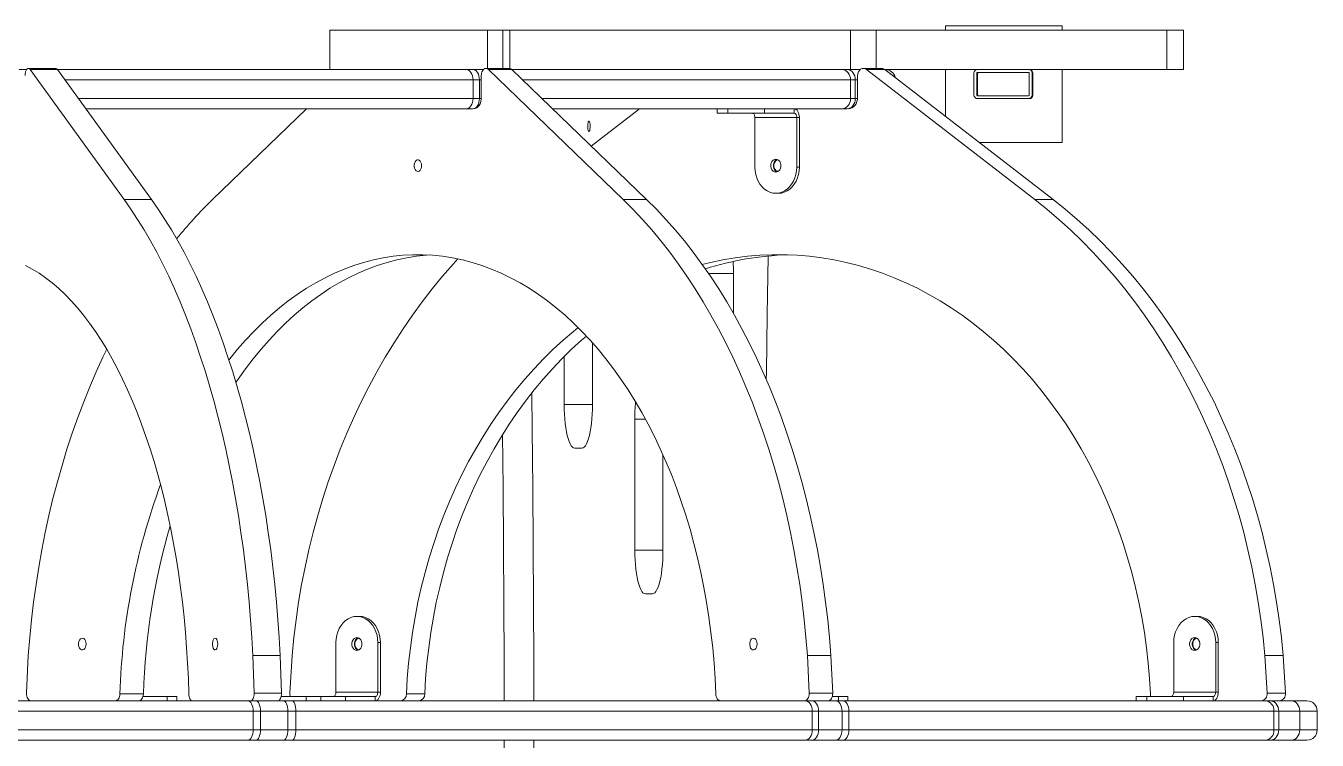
# Model space of a CAD drawing. Header units: millimetres. Extents: x -8083 to 6576, y -6691 to 5601.
# Drawn here: x 3781 to 4668, y 1127 to 1617 of the extents above; entities that cross this region are included whole.
import ezdxf

# ---------------------------------------------------------------- set-up
doc = ezdxf.new("R2010")
doc.units = ezdxf.units.MM
doc.layers.add('DIKOM_ОБЪЕКТ', color=7, linetype='Continuous')

msp = doc.modelspace()

# ---------------------------------------------------------------- linework, layer by layer
at = {"layer": 'DIKOM_ОБЪЕКТ', "color": 7, "linetype": 'Continuous', "lineweight": 15}
for p, q in [((4412.84, 1617.097), (4492.84, 1617.097)), ((4412.84, 1614.097), (4412.84, 1617.097)), ((4492.84, 1617.097), (4492.84, 1614.097)), ((4492.844, 1617.097), (4492.84, 1617.097)), ((4492.844, 1617.097), (4492.844, 1614.097)), ((3989.799, 1614.097), (3989.799, 1587.097)), ((4098.085, 1614.097), (3989.799, 1614.097)), ((4108.74, 1614.097), (4098.085, 1614.097)), ((4098.085, 1587.887), (4098.085, 1614.097)), ((4113.426, 1614.097), (4108.74, 1614.097)), ((4108.74, 1587.887), (4108.74, 1614.097)), ((4347.454, 1614.097), (4113.426, 1614.097)), ((4113.426, 1587.879), (4113.426, 1614.097)), ((4347.454, 1587.097), (4347.454, 1614.097)), ((4365.216, 1614.097), (4347.454, 1614.097)), ((4564.812, 1614.097), (4365.216, 1614.097)), ((4365.216, 1587.887), (4365.216, 1614.097)), ((4564.812, 1587.097), (4564.812, 1614.097)), ((4576.29, 1614.097), (4564.812, 1614.097)), ((4576.29, 1587.097), (4576.29, 1614.097)), ((3801.619, 1587.887), (3782.836, 1587.887)), ((4113.246, 1587.887), (4097.122, 1587.887)), ((4369.016, 1587.887), (4356.415, 1587.887)), ((3776.534, 1587.097), (3781.63, 1587.097)), ((3784.054, 1587.08), (3848.607, 1497.84)), ((3802.837, 1587.08), (3784.054, 1587.08)), ((3802.825, 1587.097), (4083.383, 1587.097)), ((3802.837, 1587.08), (3867.391, 1497.84)), ((4088.254, 1580.097), (3807.888, 1580.097)), ((4095.394, 1587.097), (3989.799, 1587.097)), ((4088.254, 1567.097), (4088.254, 1580.097)), ((4092.658, 1580.097), (4088.254, 1580.097)), ((4092.658, 1580.097), (4092.658, 1567.097)), ((4093.919, 1580.097), (4092.658, 1580.097)), ((4093.919, 1582.886), (4093.919, 1568.098)), ((4098.868, 1587.08), (4191.358, 1497.84)), ((4114.991, 1587.08), (4098.868, 1587.08)), ((4347.454, 1587.097), (4114.974, 1587.097)), ((4114.991, 1587.08), (4207.481, 1497.84)), ((4347.454, 1580.097), (4122.228, 1580.097)), ((4354.257, 1587.097), (4347.454, 1587.097)), ((4347.454, 1567.097), (4347.454, 1580.097)), ((4350.831, 1580.097), (4347.454, 1580.097)), ((4350.831, 1580.097), (4350.831, 1567.097)), ((4352.415, 1580.097), (4350.831, 1580.097)), ((4352.415, 1582.886), (4352.415, 1568.098)), ((4358.594, 1587.08), (4474.073, 1497.84)), ((4371.195, 1587.08), (4358.594, 1587.08)), ((4564.812, 1587.097), (4371.173, 1587.097)), ((4371.195, 1587.08), (4486.674, 1497.84)), ((4412.84, 1554.897), (4412.84, 1587.097)), ((4432.338, 1584.597), (4432.338, 1569.598)), ((4434.338, 1584.597), (4434.338, 1569.598)), ((4434.338, 1584.597), (4434.84, 1584.597)), ((4469.838, 1585.097), (4434.838, 1585.097)), ((4434.84, 1584.597), (4434.84, 1569.598)), ((4470.338, 1569.598), (4470.338, 1584.597)), ((4472.338, 1584.597), (4472.84, 1584.597)), ((4472.338, 1569.598), (4472.338, 1584.597)), ((4472.84, 1569.598), (4472.84, 1584.597)), ((4492.84, 1587.097), (4492.84, 1537.097)), ((4492.844, 1587.097), (4492.844, 1537.097)), ((4576.29, 1587.097), (4564.812, 1587.097)), ((3817.292, 1567.097), (4088.254, 1567.097)), ((4088.254, 1567.097), (4092.658, 1567.097)), ((4092.658, 1567.097), (4093.879, 1567.097)), ((4135.702, 1567.097), (4347.454, 1567.097)), ((4347.454, 1567.097), (4350.831, 1567.097)), ((4350.831, 1567.097), (4352.365, 1567.097)), ((4434.338, 1569.598), (4434.84, 1569.598)), ((4434.838, 1569.097), (4469.838, 1569.097)), ((4434.838, 1567.097), (4469.838, 1567.097)), ((4469.838, 1567.097), (4470.34, 1567.097)), ((4472.338, 1569.598), (4472.84, 1569.598)), ((4083.383, 1560.097), (3822.355, 1560.097)), ((3822.752, 1559.549), (3822.752, 1560.097)), ((3973.869, 1560.097), (3909.344, 1497.84)), ((4088.173, 1560.097), (4083.383, 1560.097)), ((4341.559, 1560.097), (4142.956, 1560.097)), ((4202.526, 1560.097), (4169.449, 1534.536)), ((4256.016, 1560.097), (4256.016, 1557.098)), ((4263.215, 1557.098), (4256.016, 1557.098)), ((4263.215, 1560.097), (4263.215, 1557.098)), ((4288.415, 1557.098), (4263.215, 1557.098)), ((4310.617, 1554.098), (4281.819, 1554.098)), ((4281.819, 1554.098), (4281.819, 1520.098)), ((4288.415, 1560.097), (4288.415, 1557.098)), ((4288.415, 1557.098), (4308.817, 1557.098)), ((4308.817, 1557.098), (4308.817, 1560.097)), ((4312.417, 1554.098), (4310.617, 1554.098)), ((4310.617, 1554.098), (4310.617, 1520.098)), ((4312.417, 1554.098), (4312.417, 1520.098)), ((4345.231, 1560.097), (4341.559, 1560.097)), ((4492.84, 1537.097), (4435.874, 1537.097)), ((4492.844, 1537.097), (4492.84, 1537.097)), ((4310.617, 1520.098), (4312.417, 1520.098)), ((4296.218, 1502.098), (4298.018, 1502.098)), ((3867.391, 1497.84), (3848.607, 1497.84)), ((4207.481, 1497.84), (4191.358, 1497.84)), ((4486.674, 1497.84), (4474.073, 1497.84)), ((4267.18, 1447.097), (4249.981, 1447.097)), ((4267.18, 1419.587), (4267.18, 1447.097)), ((4170.265, 1357.097), (4170.265, 1399.561)), ((4150.882, 1390.055), (4150.882, 1357.097)), ((4150.882, 1357.097), (4170.265, 1357.097)), ((4199.339, 1347.097), (4199.339, 1257.098)), ((4206.651, 1347.097), (4199.339, 1347.097)), ((4158.15, 1327.097), (4162.996, 1327.097)), ((4218.722, 1257.098), (4218.722, 1322.598)), ((4199.339, 1257.098), (4218.722, 1257.098)), ((4206.608, 1227.097), (4211.454, 1227.097)), ((4010.265, 1211.618), (4008.465, 1211.618)), ((4585.771, 1211.618), (4583.971, 1211.618)), ((3994.066, 1193.618), (3994.066, 1159.618)), ((4022.864, 1193.618), (4022.864, 1159.618)), ((4024.664, 1193.618), (4022.864, 1193.618)), ((4024.664, 1193.618), (4024.664, 1159.618)), ((4569.572, 1193.618), (4569.572, 1159.618)), ((4598.37, 1193.618), (4598.37, 1159.618)), ((4600.17, 1193.618), (4598.37, 1193.618)), ((4600.17, 1193.618), (4600.17, 1159.618)), ((3782.778, 1184.764), (3781.522, 1158.841)), ((3936.944, 1184.764), (3937.821, 1158.841)), ((3955.728, 1184.764), (3936.944, 1184.764)), ((3955.728, 1184.764), (3956.604, 1158.841)), ((3963.938, 1184.764), (3962.37, 1158.841)), ((4317.924, 1184.764), (4319.18, 1158.841)), ((4334.048, 1184.764), (4317.924, 1184.764)), ((4334.048, 1184.764), (4335.304, 1158.841)), ((4632.098, 1184.764), (4633.666, 1158.841)), ((4644.699, 1184.764), (4632.098, 1184.764)), ((4644.699, 1184.764), (4646.267, 1158.841)), ((3545.972, 1153.619), (3933.503, 1153.619)), ((3861.785, 1158.332), (3845.661, 1158.332)), ((3861.523, 1156.618), (3878.25, 1156.618)), ((3878.25, 1156.618), (3884.717, 1156.618)), ((3878.25, 1153.619), (3878.25, 1156.618)), ((3884.717, 1153.619), (3884.717, 1156.618)), ((3933.503, 1153.619), (3939.082, 1153.619)), ((3956.604, 1158.841), (3937.821, 1158.841)), ((3939.082, 1153.619), (3957.966, 1153.619)), ((3973.658, 1156.618), (3956.42, 1156.618)), ((3957.966, 1153.619), (3963.957, 1153.619)), ((3963.957, 1153.619), (4316.27, 1153.619)), ((3973.658, 1156.618), (3983.608, 1156.618)), ((3973.658, 1153.619), (3973.658, 1156.618)), ((3983.608, 1153.619), (3983.608, 1156.618)), ((3983.608, 1156.618), (4000.662, 1156.618)), ((4022.864, 1159.618), (3994.066, 1159.618)), ((4021.064, 1156.618), (4000.662, 1156.618)), ((4000.662, 1156.618), (4000.662, 1153.619)), ((4021.064, 1153.619), (4021.064, 1156.618)), ((4022.864, 1159.618), (4024.664, 1159.618)), ((4055.053, 1158.332), (4042.452, 1158.332)), ((4316.27, 1153.619), (4321.085, 1153.619)), ((4335.304, 1158.841), (4319.18, 1158.841)), ((4321.085, 1153.619), (4337.243, 1153.619)), ((4335.039, 1156.618), (4339.187, 1156.618)), ((4337.243, 1153.619), (4342.468, 1153.619)), ((4339.187, 1156.618), (4345.655, 1156.618)), ((4339.187, 1153.619), (4339.187, 1156.618)), ((4342.468, 1153.619), (4632.385, 1153.619)), ((4345.655, 1153.619), (4345.655, 1156.618)), ((4543.769, 1156.618), (4543.769, 1153.619)), ((4543.769, 1156.618), (4550.968, 1156.618)), ((4550.968, 1156.618), (4576.168, 1156.618)), ((4550.968, 1156.618), (4550.968, 1153.619)), ((4598.37, 1159.618), (4569.572, 1159.618)), ((4596.57, 1156.618), (4576.168, 1156.618)), ((4576.168, 1156.618), (4576.168, 1153.619)), ((4596.57, 1153.619), (4596.57, 1156.618)), ((4598.37, 1159.618), (4600.17, 1159.618)), ((4632.385, 1153.619), (4636.052, 1153.619)), ((4646.267, 1158.841), (4633.666, 1158.841)), ((4636.052, 1153.619), (4650.467, 1153.619)), ((4650.467, 1153.619), (4661.08, 1153.619)), ((3937.216, 1146.619), (3546.953, 1146.619)), ((3937.216, 1133.619), (3937.216, 1146.619)), ((3942.212, 1146.619), (3937.216, 1146.619)), ((3942.212, 1146.619), (3942.212, 1133.619)), ((3961.097, 1146.619), (3942.212, 1146.619)), ((3961.097, 1133.619), (3961.097, 1146.619)), ((3966.461, 1146.619), (3961.097, 1146.619)), ((3966.461, 1146.619), (3966.461, 1133.619)), ((4321.258, 1146.619), (3966.461, 1146.619)), ((4321.258, 1133.619), (4321.258, 1146.619)), ((4325.57, 1146.619), (4321.258, 1146.619)), ((4325.57, 1146.619), (4325.57, 1133.619)), ((4341.728, 1146.619), (4325.57, 1146.619)), ((4341.728, 1133.619), (4341.728, 1146.619)), ((4346.407, 1146.619), (4341.728, 1146.619)), ((4346.407, 1146.619), (4346.407, 1133.619)), ((4638.368, 1146.619), (4346.407, 1146.619)), ((4638.368, 1133.619), (4638.368, 1146.619)), ((4641.652, 1146.619), (4638.368, 1146.619)), ((4641.652, 1146.619), (4641.652, 1133.619)), ((4656.067, 1146.619), (4641.652, 1146.619)), ((4656.067, 1133.619), (4656.067, 1146.619)), ((4668.08, 1146.619), (4656.067, 1146.619)), ((4668.08, 1133.619), (4668.08, 1146.619)), ((3933.503, 1126.619), (3545.972, 1126.619)), ((3546.953, 1133.619), (3937.216, 1133.619)), ((3939.082, 1126.619), (3933.503, 1126.619)), ((3937.216, 1133.619), (3942.212, 1133.619)), ((3957.966, 1126.619), (3939.082, 1126.619)), ((3942.212, 1133.619), (3961.097, 1133.619)), ((3963.957, 1126.619), (3957.966, 1126.619)), ((3961.097, 1133.619), (3966.461, 1133.619)), ((4316.27, 1126.619), (3963.957, 1126.619)), ((3966.461, 1133.619), (4321.258, 1133.619)), ((4321.085, 1126.619), (4316.27, 1126.619)), ((4337.243, 1126.619), (4321.085, 1126.619)), ((4321.258, 1133.619), (4325.57, 1133.619)), ((4325.57, 1133.619), (4341.728, 1133.619)), ((4342.468, 1126.619), (4337.243, 1126.619)), ((4341.728, 1133.619), (4346.407, 1133.619)), ((4632.385, 1126.619), (4342.468, 1126.619)), ((4346.407, 1133.619), (4638.368, 1133.619)), ((4636.052, 1126.619), (4632.385, 1126.619)), ((4650.467, 1126.619), (4636.052, 1126.619)), ((4638.368, 1133.619), (4641.652, 1133.619)), ((4641.652, 1133.619), (4656.067, 1133.619)), ((4661.08, 1126.619), (4650.467, 1126.619)), ((4656.067, 1133.619), (4668.08, 1133.619))]:
    msp.add_line(p, q, dxfattribs=at)
at = {"layer": 'DIKOM_ОБЪЕКТ', "color": 7, "linetype": 'Continuous', "lineweight": 15, "flags": 128}
for points in [[(3784.054, 1587.08), (3783.513, 1587.652), (3782.924, 1587.883), (3782.328, 1587.757), (3781.769, 1587.281), (3781.286, 1586.491), (3780.914, 1585.444), (3780.68, 1584.213), (3780.6, 1582.886)], [(4098.868, 1587.08), (4098.093, 1587.652), (4097.249, 1587.883), (4096.395, 1587.757), (4095.594, 1587.281), (4094.902, 1586.491), (4094.369, 1585.444), (4094.033, 1584.213), (4093.919, 1582.886)], [(4358.594, 1587.08), (4357.627, 1587.652), (4356.572, 1587.883), (4355.507, 1587.757), (4354.506, 1587.281), (4353.642, 1586.491), (4352.977, 1585.444), (4352.558, 1584.213), (4352.415, 1582.886)], [(4088.254, 1580.097), (4088.16, 1581.463), (4087.883, 1582.776), (4087.433, 1583.986), (4086.827, 1585.047), (4086.089, 1585.918), (4085.247, 1586.565), (4084.333, 1586.963), (4083.383, 1587.097)], [(4092.658, 1580.097), (4092.572, 1581.463), (4092.317, 1582.776), (4091.902, 1583.986), (4091.345, 1585.047), (4090.665, 1585.918), (4089.89, 1586.565), (4089.048, 1586.963), (4088.173, 1587.097)], [(4350.831, 1580.097), (4350.723, 1581.463), (4350.405, 1582.776), (4349.887, 1583.986), (4349.191, 1585.047), (4348.342, 1585.918), (4347.374, 1586.565), (4346.324, 1586.963), (4345.231, 1587.097)], [(4083.383, 1560.097), (4084.333, 1560.232), (4085.247, 1560.63), (4086.089, 1561.277), (4086.827, 1562.148), (4087.433, 1563.208), (4087.883, 1564.419), (4088.16, 1565.732), (4088.254, 1567.097)], [(4088.173, 1560.097), (4089.048, 1560.232), (4089.89, 1560.63), (4090.665, 1561.277), (4091.345, 1562.148), (4091.902, 1563.208), (4092.317, 1564.419), (4092.572, 1565.732), (4092.658, 1567.097)], [(4093.919, 1568.098), (4093.82, 1566.537), (4093.529, 1565.037), (4093.056, 1563.654), (4092.418, 1562.441), (4091.642, 1561.446), (4090.756, 1560.707), (4089.794, 1560.252), (4088.794, 1560.098)], [(4345.231, 1560.097), (4346.324, 1560.232), (4347.374, 1560.63), (4348.342, 1561.277), (4349.191, 1562.148), (4349.887, 1563.208), (4350.405, 1564.419), (4350.723, 1565.732), (4350.831, 1567.097)], [(4352.415, 1568.098), (4352.292, 1566.537), (4351.928, 1565.037), (4351.337, 1563.654), (4350.541, 1562.441), (4349.572, 1561.446), (4348.465, 1560.707), (4347.265, 1560.252), (4346.017, 1560.098)], [(4280.018, 1557.098), (4280.37, 1557.04), (4280.707, 1556.87), (4281.018, 1556.592), (4281.291, 1556.219), (4281.515, 1555.765), (4281.681, 1555.246), (4281.784, 1554.683), (4281.819, 1554.098)], [(4308.817, 1560.098), (4309.519, 1559.983), (4310.195, 1559.641), (4310.817, 1559.087), (4311.363, 1558.341), (4311.81, 1557.431), (4312.143, 1556.394), (4312.348, 1555.268), (4312.417, 1554.098)], [(4308.817, 1557.098), (4309.168, 1557.04), (4309.506, 1556.87), (4309.817, 1556.592), (4310.09, 1556.219), (4310.314, 1555.765), (4310.48, 1555.246), (4310.582, 1554.683), (4310.617, 1554.098)], [(4167.842, 1544.597), (4168.117, 1544.787), (4168.363, 1545.335), (4168.552, 1546.183), (4168.664, 1547.238), (4168.687, 1548.386), (4168.619, 1549.503), (4168.466, 1550.468), (4168.246, 1551.176), (4167.982, 1551.55), (4167.702, 1551.55), (4167.438, 1551.176), (4167.218, 1550.468), (4167.065, 1549.503), (4166.997, 1548.386), (4167.02, 1547.238), (4167.132, 1546.183), (4167.321, 1545.335), (4167.567, 1544.787), (4167.842, 1544.597)], [(4052.914, 1521.098), (4052.8, 1522.277), (4052.468, 1523.351), (4051.949, 1524.225), (4051.287, 1524.821), (4050.543, 1525.087), (4049.781, 1524.998), (4049.07, 1524.562), (4048.472, 1523.819), (4048.042, 1522.833), (4047.817, 1521.694), (4047.817, 1520.502), (4048.042, 1519.362), (4048.472, 1518.377), (4049.07, 1517.634), (4049.781, 1517.198), (4050.543, 1517.109), (4051.287, 1517.374), (4051.949, 1517.971), (4052.468, 1518.845), (4052.8, 1519.919), (4052.914, 1521.098)], [(4281.819, 1520.098), (4281.965, 1517.536), (4282.402, 1515.027), (4283.12, 1512.62), (4284.104, 1510.366), (4285.336, 1508.31), (4286.788, 1506.494), (4288.433, 1504.955), (4290.236, 1503.725), (4292.161, 1502.827), (4294.169, 1502.281), (4296.218, 1502.098)], [(4296.218, 1525.498), (4297.209, 1525.32), (4298.121, 1524.799), (4298.878, 1523.979), (4299.42, 1522.926), (4299.702, 1521.724), (4299.702, 1520.472), (4299.42, 1519.27), (4298.878, 1518.216), (4298.121, 1517.396), (4297.209, 1516.876), (4296.218, 1516.698), (4295.226, 1516.876), (4294.315, 1517.396), (4293.558, 1518.216), (4293.016, 1519.27), (4292.734, 1520.472), (4292.734, 1521.724), (4293.016, 1522.926), (4293.558, 1523.979), (4294.315, 1524.799), (4295.226, 1525.32), (4296.218, 1525.498)], [(4297.118, 1516.844), (4297.026, 1516.876), (4296.115, 1517.396), (4295.358, 1518.216), (4294.816, 1519.27), (4294.534, 1520.472), (4294.534, 1521.724), (4294.816, 1522.926), (4295.358, 1523.979), (4296.115, 1524.799), (4297.026, 1525.32), (4297.118, 1525.352)], [(4297.715, 1525.08), (4297.306, 1524.998), (4296.418, 1524.562), (4295.672, 1523.819), (4295.135, 1522.833), (4294.854, 1521.694), (4294.854, 1520.502), (4295.135, 1519.362), (4295.672, 1518.377), (4296.418, 1517.634), (4297.306, 1517.198), (4297.715, 1517.116)], [(4296.218, 1502.098), (4298.267, 1502.281), (4300.275, 1502.827), (4302.199, 1503.725), (4304.003, 1504.955), (4305.647, 1506.494), (4307.1, 1508.31), (4308.331, 1510.366), (4309.316, 1512.62), (4310.034, 1515.027), (4310.47, 1517.536), (4310.617, 1520.098)], [(4312.417, 1520.098), (4312.271, 1517.536), (4311.834, 1515.027), (4311.116, 1512.62), (4310.131, 1510.366), (4308.9, 1508.31), (4307.447, 1506.494), (4305.803, 1504.955), (4304, 1503.725), (4302.075, 1502.827), (4300.067, 1502.281), (4298.018, 1502.098)], [(3848.607, 1497.84), (3853.265, 1491.185), (3857.834, 1484.227), (3862.31, 1476.973), (3866.689, 1469.429), (3870.968, 1461.601), (3875.142, 1453.496), (3879.208, 1445.122), (3883.162, 1436.485), (3887.002, 1427.593), (3890.724, 1418.453), (3894.324, 1409.073), (3897.8, 1399.461), (3901.149, 1389.626), (3904.367, 1379.576), (3907.453, 1369.319), (3910.403, 1358.865), (3913.214, 1348.222), (3915.885, 1337.4), (3918.413, 1326.407), (3920.796, 1315.253), (3923.032, 1303.948), (3925.119, 1292.501), (3927.055, 1280.923), (3928.839, 1269.223), (3930.469, 1257.411), (3931.943, 1245.497), (3933.261, 1233.492), (3934.421, 1221.406), (3935.422, 1209.249), (3936.263, 1197.031), (3936.944, 1184.764)], [(3867.391, 1497.84), (3872.049, 1491.185), (3876.618, 1484.227), (3881.094, 1476.973), (3885.473, 1469.429), (3889.751, 1461.601), (3893.925, 1453.496), (3897.991, 1445.122), (3901.946, 1436.485), (3905.785, 1427.593), (3909.507, 1418.453), (3913.108, 1409.073), (3916.584, 1399.461), (3919.932, 1389.626), (3923.151, 1379.576), (3926.236, 1369.319), (3929.186, 1358.865), (3931.997, 1348.222), (3934.668, 1337.4), (3937.197, 1326.407), (3939.58, 1315.253), (3941.816, 1303.948), (3943.903, 1292.501), (3945.839, 1280.923), (3947.622, 1269.223), (3949.252, 1257.411), (3950.727, 1245.497), (3952.044, 1233.492), (3953.204, 1221.406), (3954.205, 1209.249), (3955.047, 1197.031), (3955.728, 1184.764)], [(4191.358, 1497.84), (4198.032, 1491.185), (4204.578, 1484.227), (4210.991, 1476.973), (4217.265, 1469.429), (4223.395, 1461.601), (4229.375, 1453.496), (4235.201, 1445.122), (4240.867, 1436.485), (4246.369, 1427.593), (4251.701, 1418.453), (4256.86, 1409.073), (4261.84, 1399.461), (4266.638, 1389.626), (4271.249, 1379.576), (4275.67, 1369.319), (4279.896, 1358.865), (4283.924, 1348.222), (4287.751, 1337.4), (4291.373, 1326.407), (4294.788, 1315.253), (4297.991, 1303.948), (4300.982, 1292.501), (4303.756, 1280.923), (4306.311, 1269.223), (4308.646, 1257.411), (4310.759, 1245.497), (4312.647, 1233.492), (4314.308, 1221.406), (4315.743, 1209.249), (4316.948, 1197.031), (4317.924, 1184.764)], [(4207.481, 1497.84), (4214.155, 1491.185), (4220.702, 1484.227), (4227.115, 1476.973), (4233.389, 1469.429), (4239.518, 1461.601), (4245.499, 1453.496), (4251.324, 1445.122), (4256.991, 1436.485), (4262.492, 1427.593), (4267.824, 1418.453), (4272.983, 1409.073), (4277.963, 1399.461), (4282.761, 1389.626), (4287.372, 1379.576), (4291.793, 1369.319), (4296.019, 1358.865), (4300.048, 1348.222), (4303.875, 1337.4), (4307.497, 1326.407), (4310.911, 1315.253), (4314.115, 1303.948), (4317.105, 1292.501), (4319.879, 1280.923), (4322.435, 1269.223), (4324.77, 1257.411), (4326.882, 1245.497), (4328.77, 1233.492), (4330.432, 1221.406), (4331.866, 1209.249), (4333.072, 1197.031), (4334.048, 1184.764)], [(4474.073, 1497.84), (4482.406, 1491.185), (4490.579, 1484.227), (4498.586, 1476.973), (4506.419, 1469.429), (4514.073, 1461.601), (4521.54, 1453.496), (4528.813, 1445.122), (4535.888, 1436.485), (4542.757, 1427.593), (4549.414, 1418.453), (4555.855, 1409.073), (4562.073, 1399.461), (4568.064, 1389.626), (4573.821, 1379.576), (4579.341, 1369.319), (4584.617, 1358.865), (4589.647, 1348.222), (4594.425, 1337.4), (4598.948, 1326.407), (4603.211, 1315.253), (4607.211, 1303.948), (4610.944, 1292.501), (4614.408, 1280.923), (4617.598, 1269.223), (4620.514, 1257.411), (4623.151, 1245.497), (4625.508, 1233.492), (4627.583, 1221.406), (4629.374, 1209.249), (4630.879, 1197.031), (4632.098, 1184.764)], [(4486.674, 1497.84), (4495.007, 1491.185), (4503.18, 1484.227), (4511.187, 1476.973), (4519.021, 1469.429), (4526.674, 1461.601), (4534.141, 1453.496), (4541.415, 1445.122), (4548.489, 1436.485), (4555.358, 1427.593), (4562.016, 1418.453), (4568.456, 1409.073), (4574.675, 1399.461), (4580.665, 1389.626), (4586.422, 1379.576), (4591.942, 1369.319), (4597.219, 1358.865), (4602.248, 1348.222), (4607.026, 1337.4), (4611.549, 1326.407), (4615.812, 1315.253), (4619.812, 1303.948), (4623.545, 1292.501), (4627.009, 1280.923), (4630.2, 1269.223), (4633.115, 1257.411), (4635.752, 1245.497), (4638.109, 1233.492), (4640.184, 1221.406), (4641.975, 1209.249), (4643.48, 1197.031), (4644.699, 1184.764)], [(4255.041, 1158.332), (4254.537, 1168.947), (4253.807, 1179.529), (4252.852, 1190.068), (4251.673, 1200.552), (4250.272, 1210.968), (4248.649, 1221.306), (4246.807, 1231.554), (4244.747, 1241.701), (4242.473, 1251.735), (4239.986, 1261.646), (4237.289, 1271.422), (4234.385, 1281.053), (4231.278, 1290.527), (4227.97, 1299.835), (4224.466, 1308.967), (4220.769, 1317.911), (4216.884, 1326.659), (4212.815, 1335.199), (4208.566, 1343.524), (4204.141, 1351.624), (4199.547, 1359.49), (4194.787, 1367.113), (4189.868, 1374.485), (4184.795, 1381.597), (4179.572, 1388.442), (4174.207, 1395.012), (4168.705, 1401.3), (4163.072, 1407.299), (4157.314, 1413.002), (4151.437, 1418.403), (4145.449, 1423.496), (4139.356, 1428.275), (4133.164, 1432.736), (4126.881, 1436.872), (4120.512, 1440.681), (4114.067, 1444.156), (4107.55, 1447.295), (4100.971, 1450.094), (4094.335, 1452.55), (4087.651, 1454.66), (4080.926, 1456.422), (4074.167, 1457.835), (4067.381, 1458.895), (4060.577, 1459.602), (4053.761, 1459.956), (4046.941, 1459.956), (4040.125, 1459.602), (4033.321, 1458.895), (4026.535, 1457.835), (4019.776, 1456.422), (4013.051, 1454.66), (4006.367, 1452.55), (3999.731, 1450.094), (3993.152, 1447.295), (3986.635, 1444.156), (3980.19, 1440.681), (3973.821, 1436.872), (3967.538, 1432.736), (3961.346, 1428.275), (3955.253, 1423.496), (3949.265, 1418.403), (3943.388, 1413.002), (3937.63, 1407.299), (3931.997, 1401.3), (3926.495, 1395.012), (3921.13, 1388.442), (3920.559, 1387.716)], [(4058.413, 1459.753), (4056.249, 1459.602), (4049.445, 1458.895), (4042.659, 1457.835), (4035.9, 1456.422), (4029.174, 1454.66), (4022.49, 1452.55), (4015.855, 1450.094), (4009.275, 1447.295), (4002.759, 1444.156), (3996.313, 1440.681), (3989.945, 1436.872), (3983.662, 1432.736), (3977.47, 1428.275), (3971.376, 1423.496), (3965.388, 1418.403), (3959.512, 1413.002), (3953.754, 1407.299), (3948.121, 1401.3), (3942.618, 1395.012), (3937.253, 1388.442), (3932.031, 1381.597), (3926.957, 1374.485), (3925.392, 1372.191)], [(4077.783, 1457.123), (4074.496, 1453.496), (4067.223, 1445.122), (4060.148, 1436.485), (4053.279, 1427.593), (4046.622, 1418.453), (4040.181, 1409.073), (4033.963, 1399.461), (4027.972, 1389.626), (4022.215, 1379.576), (4016.695, 1369.319), (4011.419, 1358.865), (4006.389, 1348.222), (4001.611, 1337.4), (3997.088, 1326.407), (3992.825, 1315.253), (3988.825, 1303.948), (3985.092, 1292.501), (3981.628, 1280.923), (3978.437, 1269.223), (3975.522, 1257.411), (3972.885, 1245.497), (3970.528, 1233.492), (3968.453, 1221.406), (3966.662, 1209.249), (3965.157, 1197.031), (3963.938, 1184.764)], [(4553.584, 1158.332), (4552.955, 1168.947), (4552.044, 1179.529), (4550.852, 1190.068), (4549.38, 1200.552), (4547.63, 1210.968), (4545.604, 1221.306), (4543.304, 1231.554), (4540.732, 1241.701), (4537.892, 1251.735), (4534.787, 1261.646), (4531.42, 1271.422), (4527.794, 1281.053), (4523.915, 1290.527), (4519.785, 1299.835), (4515.41, 1308.967), (4510.795, 1317.911), (4505.944, 1326.659), (4500.863, 1335.199), (4495.558, 1343.524), (4490.034, 1351.624), (4484.297, 1359.49), (4478.355, 1367.113), (4472.213, 1374.485), (4465.878, 1381.597), (4459.358, 1388.442), (4452.659, 1395.012), (4445.789, 1401.3), (4438.756, 1407.299), (4431.567, 1413.002), (4424.23, 1418.403), (4416.753, 1423.496), (4409.145, 1428.275), (4401.414, 1432.736), (4393.569, 1436.872), (4385.618, 1440.681), (4377.57, 1444.156), (4369.435, 1447.295), (4361.22, 1450.094), (4352.935, 1452.55), (4344.589, 1454.66), (4336.192, 1456.422), (4327.753, 1457.835), (4319.281, 1458.895), (4310.785, 1459.602), (4302.275, 1459.956), (4293.761, 1459.956), (4285.251, 1459.602), (4276.755, 1458.895), (4268.283, 1457.835), (4259.844, 1456.422), (4251.447, 1454.66), (4245.681, 1453.241)], [(4289.648, 1374.377), (4289.715, 1379.253), (4290.306, 1418.892), (4290.988, 1458.506), (4290.998, 1459.059)], [(3893.055, 1158.332), (3892.703, 1168.947), (3892.194, 1179.529), (3891.527, 1190.068), (3890.705, 1200.552), (3889.726, 1210.968), (3888.594, 1221.306), (3887.308, 1231.554), (3885.871, 1241.701), (3884.283, 1251.735), (3882.547, 1261.646), (3880.665, 1271.422), (3878.638, 1281.053), (3876.469, 1290.527), (3874.161, 1299.835), (3871.715, 1308.967), (3869.135, 1317.911), (3866.423, 1326.659), (3863.583, 1335.199), (3860.617, 1343.524), (3857.53, 1351.624), (3854.323, 1359.49), (3851.001, 1367.113), (3847.568, 1374.485), (3844.027, 1381.597), (3840.382, 1388.442), (3836.637, 1395.012), (3832.797, 1401.3), (3828.865, 1407.299), (3824.846, 1413.002), (3820.745, 1418.403), (3816.565, 1423.496), (3812.312, 1428.275), (3807.991, 1432.736), (3803.605, 1436.872), (3799.161, 1440.681), (3794.662, 1444.156), (3790.114, 1447.295), (3785.522, 1450.094), (3780.89, 1452.55)], [(4160.496, 1409.901), (4157.28, 1407.299), (4150.247, 1401.3), (4143.377, 1395.012), (4136.678, 1388.442), (4130.158, 1381.597), (4123.823, 1374.485), (4117.681, 1367.113), (4111.739, 1359.49), (4106.002, 1351.624), (4100.478, 1343.524), (4095.173, 1335.199), (4090.092, 1326.659), (4085.241, 1317.911), (4080.626, 1308.967), (4076.251, 1299.835), (4072.121, 1290.527), (4068.241, 1281.053), (4064.616, 1271.422), (4061.249, 1261.646), (4058.143, 1251.735), (4055.303, 1241.701), (4052.732, 1231.554), (4050.432, 1221.306), (4048.406, 1210.968), (4046.656, 1200.552), (4045.184, 1190.068), (4043.992, 1179.529), (4043.081, 1168.947), (4042.452, 1158.332)], [(4166.1, 1404.127), (4162.848, 1401.3), (4155.978, 1395.012), (4149.279, 1388.442), (4142.759, 1381.597), (4136.424, 1374.485), (4130.282, 1367.113), (4124.34, 1359.49), (4118.603, 1351.624), (4113.08, 1343.524), (4107.774, 1335.199), (4102.693, 1326.659), (4097.842, 1317.911), (4093.227, 1308.967), (4088.852, 1299.835), (4084.722, 1290.527), (4080.843, 1281.053), (4077.217, 1271.422), (4073.85, 1261.646), (4070.745, 1251.735), (4067.905, 1241.701), (4065.333, 1231.554), (4063.033, 1221.306), (4061.007, 1210.968), (4059.257, 1200.552), (4057.785, 1190.068), (4056.593, 1179.529), (4055.682, 1168.947), (4055.053, 1158.332)], [(3836.647, 1394.995), (3834.064, 1389.626), (3829.453, 1379.576), (3825.032, 1369.319), (3820.806, 1358.865), (3816.778, 1348.222), (3812.951, 1337.4), (3809.329, 1326.407), (3805.914, 1315.253), (3802.711, 1303.948), (3799.72, 1292.501), (3796.946, 1280.923), (3794.391, 1269.223), (3792.056, 1257.411), (3789.943, 1245.497), (3788.055, 1233.492), (3786.394, 1221.406), (3784.959, 1209.249), (3783.754, 1197.031), (3782.778, 1184.764)], [(4128.538, 1364.928), (4128.847, 1339.593), (4129.256, 1299.915), (4129.575, 1260.223), (4129.802, 1220.521), (4129.939, 1180.811), (4129.979, 1153.619)], [(4158.15, 1327.097), (4157.337, 1327.286), (4156.533, 1327.85), (4155.75, 1328.781), (4154.997, 1330.068), (4154.283, 1331.696), (4153.619, 1333.643), (4153.011, 1335.884), (4152.468, 1338.393), (4151.996, 1341.136), (4151.602, 1344.081), (4151.29, 1347.189), (4151.064, 1350.422), (4150.928, 1353.739), (4150.882, 1357.097)], [(4170.265, 1357.097), (4170.219, 1353.739), (4170.083, 1350.422), (4169.857, 1347.189), (4169.545, 1344.081), (4169.151, 1341.136), (4168.679, 1338.393), (4168.136, 1335.884), (4167.528, 1333.643), (4166.863, 1331.696), (4166.15, 1330.068), (4165.397, 1328.781), (4164.614, 1327.85), (4163.81, 1327.286), (4162.996, 1327.097)], [(4108.509, 1336.387), (4108.882, 1299.915), (4109.2, 1260.223), (4109.428, 1220.521), (4109.564, 1180.811), (4109.605, 1153.619)], [(4206.608, 1227.097), (4205.794, 1227.286), (4204.99, 1227.85), (4204.207, 1228.781), (4203.454, 1230.068), (4202.741, 1231.696), (4202.076, 1233.642), (4201.468, 1235.884), (4200.925, 1238.393), (4200.453, 1241.136), (4200.059, 1244.081), (4199.747, 1247.189), (4199.522, 1250.422), (4199.385, 1253.738), (4199.339, 1257.098)], [(4218.722, 1257.098), (4218.676, 1253.738), (4218.54, 1250.422), (4218.314, 1247.189), (4218.002, 1244.081), (4217.608, 1241.136), (4217.136, 1238.393), (4216.593, 1235.884), (4215.985, 1233.642), (4215.321, 1231.696), (4214.607, 1230.068), (4213.854, 1228.781), (4213.071, 1227.85), (4212.267, 1227.286), (4211.454, 1227.097)], [(4008.465, 1211.618), (4006.416, 1211.435), (4004.408, 1210.889), (4002.483, 1209.992), (4000.68, 1208.761), (3999.035, 1207.222), (3997.583, 1205.406), (3996.351, 1203.35), (3995.367, 1201.096), (3994.649, 1198.689), (3994.212, 1196.18), (3994.066, 1193.618)], [(4022.864, 1193.618), (4022.717, 1196.18), (4022.281, 1198.689), (4021.563, 1201.096), (4020.578, 1203.35), (4019.347, 1205.406), (4017.894, 1207.222), (4016.25, 1208.761), (4014.446, 1209.992), (4012.521, 1210.889), (4010.514, 1211.435), (4008.465, 1211.618)], [(4010.265, 1211.618), (4012.314, 1211.435), (4014.322, 1210.889), (4016.247, 1209.992), (4018.05, 1208.761), (4019.694, 1207.222), (4021.147, 1205.406), (4022.378, 1203.35), (4023.363, 1201.096), (4024.081, 1198.689), (4024.518, 1196.18), (4024.664, 1193.618)], [(4583.971, 1211.618), (4581.922, 1211.435), (4579.914, 1210.889), (4577.989, 1209.992), (4576.186, 1208.761), (4574.541, 1207.222), (4573.089, 1205.406), (4571.857, 1203.35), (4570.873, 1201.096), (4570.155, 1198.689), (4569.718, 1196.18), (4569.572, 1193.618)], [(4598.37, 1193.618), (4598.224, 1196.18), (4597.787, 1198.689), (4597.069, 1201.096), (4596.084, 1203.35), (4594.853, 1205.406), (4593.4, 1207.222), (4591.756, 1208.761), (4589.952, 1209.992), (4588.028, 1210.889), (4586.02, 1211.435), (4583.971, 1211.618)], [(4585.771, 1211.618), (4587.82, 1211.435), (4589.828, 1210.889), (4591.753, 1209.992), (4593.556, 1208.761), (4595.2, 1207.222), (4596.653, 1205.406), (4597.884, 1203.35), (4598.869, 1201.096), (4599.587, 1198.689), (4600.024, 1196.18), (4600.17, 1193.618)], [(3822.445, 1192.618), (3822.331, 1193.797), (3822, 1194.872), (3821.48, 1195.746), (3820.818, 1196.342), (3820.074, 1196.607), (3819.312, 1196.518), (3818.601, 1196.082), (3818.003, 1195.339), (3817.573, 1194.354), (3817.348, 1193.214), (3817.348, 1192.022), (3817.573, 1190.883), (3818.003, 1189.898), (3818.601, 1189.154), (3819.312, 1188.719), (3820.074, 1188.63), (3820.818, 1188.895), (3821.48, 1189.491), (3822, 1190.365), (3822.331, 1191.439), (3822.445, 1192.618)], [(3912.836, 1192.618), (3912.757, 1193.797), (3912.525, 1194.872), (3912.163, 1195.746), (3911.701, 1196.342), (3911.181, 1196.607), (3910.649, 1196.518), (3910.153, 1196.082), (3909.736, 1195.339), (3909.436, 1194.354), (3909.279, 1193.214), (3909.279, 1192.022), (3909.436, 1190.883), (3909.736, 1189.898), (3910.153, 1189.154), (3910.649, 1188.719), (3911.181, 1188.63), (3911.701, 1188.895), (3912.163, 1189.491), (3912.525, 1190.365), (3912.757, 1191.439), (3912.836, 1192.618)], [(4008.465, 1197.018), (4009.456, 1196.84), (4010.368, 1196.32), (4011.125, 1195.5), (4011.666, 1194.446), (4011.949, 1193.244), (4011.949, 1191.992), (4011.666, 1190.791), (4011.125, 1189.737), (4010.368, 1188.917), (4009.456, 1188.397), (4008.465, 1188.218), (4007.473, 1188.397), (4006.562, 1188.917), (4005.805, 1189.737), (4005.263, 1190.791), (4004.981, 1191.992), (4004.981, 1193.244), (4005.263, 1194.446), (4005.805, 1195.5), (4006.562, 1196.32), (4007.473, 1196.84), (4008.465, 1197.018)], [(4009.365, 1188.365), (4009.273, 1188.397), (4008.362, 1188.917), (4007.605, 1189.737), (4007.063, 1190.791), (4006.781, 1191.992), (4006.781, 1193.244), (4007.063, 1194.446), (4007.605, 1195.5), (4008.362, 1196.32), (4009.273, 1196.84), (4009.365, 1196.872)], [(4009.962, 1196.6), (4009.553, 1196.518), (4008.665, 1196.082), (4007.919, 1195.339), (4007.382, 1194.354), (4007.101, 1193.214), (4007.101, 1192.022), (4007.382, 1190.883), (4007.919, 1189.898), (4008.665, 1189.154), (4009.553, 1188.719), (4009.962, 1188.636)], [(4283.383, 1192.618), (4283.269, 1193.797), (4282.937, 1194.872), (4282.418, 1195.746), (4281.756, 1196.342), (4281.011, 1196.607), (4280.25, 1196.518), (4279.538, 1196.082), (4278.941, 1195.339), (4278.511, 1194.354), (4278.286, 1193.214), (4278.286, 1192.022), (4278.511, 1190.883), (4278.941, 1189.898), (4279.538, 1189.154), (4280.25, 1188.719), (4281.011, 1188.63), (4281.756, 1188.895), (4282.418, 1189.491), (4282.937, 1190.365), (4283.269, 1191.439), (4283.383, 1192.618)], [(4583.971, 1197.018), (4584.962, 1196.84), (4585.874, 1196.32), (4586.631, 1195.5), (4587.173, 1194.446), (4587.455, 1193.244), (4587.455, 1191.992), (4587.173, 1190.791), (4586.631, 1189.737), (4585.874, 1188.917), (4584.962, 1188.397), (4583.971, 1188.218), (4582.979, 1188.397), (4582.068, 1188.917), (4581.311, 1189.737), (4580.769, 1190.791), (4580.487, 1191.992), (4580.487, 1193.244), (4580.769, 1194.446), (4581.311, 1195.5), (4582.068, 1196.32), (4582.979, 1196.84), (4583.971, 1197.018)], [(4584.871, 1188.365), (4584.779, 1188.397), (4583.868, 1188.917), (4583.111, 1189.737), (4582.569, 1190.791), (4582.287, 1191.992), (4582.287, 1193.244), (4582.569, 1194.446), (4583.111, 1195.5), (4583.868, 1196.32), (4584.779, 1196.84), (4584.871, 1196.872)], [(4585.468, 1196.6), (4585.059, 1196.518), (4584.171, 1196.082), (4583.425, 1195.339), (4582.888, 1194.354), (4582.607, 1193.214), (4582.607, 1192.022), (4582.888, 1190.883), (4583.425, 1189.898), (4584.171, 1189.154), (4585.059, 1188.719), (4585.468, 1188.636)], [(3781.522, 1158.841), (3781.558, 1157.835), (3781.723, 1156.861), (3782.01, 1155.957), (3782.407, 1155.163), (3782.898, 1154.508), (3783.463, 1154.021), (3784.08, 1153.72), (3784.722, 1153.618)], [(3845.661, 1158.332), (3845.57, 1157.398), (3845.367, 1156.508), (3845.061, 1155.693), (3844.662, 1154.983), (3844.185, 1154.402), (3843.646, 1153.972), (3843.066, 1153.708), (3842.463, 1153.618)], [(3858.587, 1153.618), (3859.189, 1153.708), (3859.77, 1153.972), (3860.309, 1154.402), (3860.786, 1154.983), (3861.185, 1155.693), (3861.491, 1156.508), (3861.693, 1157.398), (3861.785, 1158.332)], [(3895.287, 1153.618), (3894.867, 1153.708), (3894.461, 1153.972), (3894.085, 1154.402), (3893.752, 1154.983), (3893.474, 1155.693), (3893.26, 1156.508), (3893.119, 1157.398), (3893.055, 1158.332)], [(3933.503, 1153.619), (3934.227, 1153.484), (3934.924, 1153.086), (3935.566, 1152.439), (3936.128, 1151.569), (3936.59, 1150.508), (3936.933, 1149.298), (3937.145, 1147.985), (3937.216, 1146.619)], [(3937.821, 1158.841), (3937.796, 1157.835), (3937.681, 1156.861), (3937.48, 1155.957), (3937.203, 1155.163), (3936.86, 1154.508), (3936.466, 1154.021), (3936.036, 1153.72), (3935.587, 1153.618)], [(3939.082, 1153.619), (3939.692, 1153.484), (3940.279, 1153.086), (3940.821, 1152.439), (3941.295, 1151.569), (3941.684, 1150.508), (3941.974, 1149.298), (3942.152, 1147.985), (3942.212, 1146.619)], [(3956.604, 1158.841), (3956.579, 1157.835), (3956.464, 1156.861), (3956.264, 1155.957), (3955.987, 1155.163), (3955.644, 1154.508), (3955.249, 1154.021), (3954.819, 1153.72), (3954.371, 1153.618)], [(3957.966, 1153.619), (3958.577, 1153.484), (3959.164, 1153.086), (3959.705, 1152.439), (3960.18, 1151.569), (3960.569, 1150.508), (3960.858, 1149.298), (3961.036, 1147.985), (3961.097, 1146.619)], [(3963.957, 1153.619), (3964.445, 1153.484), (3964.915, 1153.086), (3965.348, 1152.439), (3965.728, 1151.569), (3966.039, 1150.508), (3966.271, 1149.298), (3966.413, 1147.985), (3966.461, 1146.619)], [(3994.066, 1159.618), (3994.031, 1159.033), (3993.928, 1158.47), (3993.762, 1157.952), (3993.538, 1157.497), (3993.265, 1157.124), (3992.954, 1156.847), (3992.617, 1156.676), (3992.265, 1156.618)], [(4022.864, 1159.618), (4022.829, 1159.033), (4022.727, 1158.47), (4022.561, 1157.952), (4022.337, 1157.497), (4022.064, 1157.124), (4021.753, 1156.847), (4021.415, 1156.676), (4021.064, 1156.618)], [(4024.664, 1159.618), (4024.595, 1158.448), (4024.39, 1157.322), (4024.057, 1156.285), (4023.61, 1155.376), (4023.064, 1154.63), (4022.442, 1154.075), (4021.766, 1153.734), (4021.064, 1153.618)], [(4258.239, 1153.618), (4257.636, 1153.708), (4257.056, 1153.972), (4256.517, 1154.402), (4256.039, 1154.983), (4255.641, 1155.693), (4255.335, 1156.508), (4255.132, 1157.398), (4255.041, 1158.332)], [(4319.18, 1158.841), (4319.144, 1157.835), (4318.979, 1156.861), (4318.692, 1155.957), (4318.295, 1155.163), (4317.804, 1154.508), (4317.239, 1154.021), (4316.622, 1153.72), (4315.98, 1153.618)], [(4316.27, 1153.619), (4317.243, 1153.484), (4318.179, 1153.086), (4319.041, 1152.439), (4319.797, 1151.569), (4320.417, 1150.508), (4320.878, 1149.298), (4321.162, 1147.985), (4321.258, 1146.619)], [(4321.085, 1153.619), (4321.96, 1153.484), (4322.801, 1153.086), (4323.576, 1152.439), (4324.256, 1151.569), (4324.814, 1150.508), (4325.228, 1149.298), (4325.483, 1147.985), (4325.57, 1146.619)], [(4335.304, 1158.841), (4335.267, 1157.835), (4335.102, 1156.861), (4334.816, 1155.957), (4334.419, 1155.163), (4333.927, 1154.508), (4333.362, 1154.021), (4332.746, 1153.72), (4332.103, 1153.618)], [(4337.243, 1153.619), (4338.118, 1153.484), (4338.96, 1153.086), (4339.735, 1152.439), (4340.415, 1151.569), (4340.972, 1150.508), (4341.387, 1149.298), (4341.642, 1147.985), (4341.728, 1146.619)], [(4342.468, 1153.619), (4343.236, 1153.484), (4343.975, 1153.086), (4344.656, 1152.439), (4345.253, 1151.569), (4345.743, 1150.508), (4346.107, 1149.298), (4346.331, 1147.985), (4346.407, 1146.619)], [(4553.912, 1156.618), (4553.699, 1157.398), (4553.584, 1158.332)], [(4569.572, 1159.618), (4569.537, 1159.033), (4569.435, 1158.47), (4569.268, 1157.952), (4569.044, 1157.497), (4568.772, 1157.124), (4568.46, 1156.847), (4568.123, 1156.676), (4567.771, 1156.618)], [(4598.37, 1159.618), (4598.335, 1159.033), (4598.233, 1158.47), (4598.067, 1157.952), (4597.843, 1157.497), (4597.57, 1157.124), (4597.259, 1156.847), (4596.921, 1156.676), (4596.57, 1156.618)], [(4600.17, 1159.618), (4600.101, 1158.448), (4599.896, 1157.322), (4599.563, 1156.285), (4599.116, 1155.376), (4598.57, 1154.63), (4597.948, 1154.075), (4597.272, 1153.734), (4596.57, 1153.618)], [(4636.052, 1153.619), (4637.144, 1153.484), (4638.195, 1153.086), (4639.163, 1152.439), (4640.012, 1151.569), (4640.708, 1150.508), (4641.225, 1149.298), (4641.544, 1147.985), (4641.652, 1146.619)], [(4650.467, 1153.619), (4651.56, 1153.484), (4652.61, 1153.086), (4653.578, 1152.439), (4654.427, 1151.569), (4655.123, 1150.508), (4655.641, 1149.298), (4655.959, 1147.985), (4656.067, 1146.619)], [(3937.216, 1133.619), (3937.145, 1132.253), (3936.933, 1130.94), (3936.59, 1129.73), (3936.128, 1128.669), (3935.566, 1127.799), (3934.924, 1127.152), (3934.227, 1126.753), (3933.503, 1126.619)], [(3942.212, 1133.619), (3942.152, 1132.253), (3941.974, 1130.94), (3941.684, 1129.73), (3941.295, 1128.669), (3940.821, 1127.799), (3940.279, 1127.152), (3939.692, 1126.753), (3939.082, 1126.619)], [(3961.097, 1133.619), (3961.036, 1132.253), (3960.858, 1130.94), (3960.569, 1129.73), (3960.18, 1128.669), (3959.705, 1127.799), (3959.164, 1127.152), (3958.577, 1126.753), (3957.966, 1126.619)], [(3966.461, 1133.619), (3966.413, 1132.253), (3966.271, 1130.94), (3966.039, 1129.73), (3965.728, 1128.669), (3965.348, 1127.799), (3964.915, 1127.152), (3964.445, 1126.753), (3963.957, 1126.619)], [(4109.604, 1126.619), (4109.564, 1101.384), (4109.428, 1061.674), (4109.2, 1021.972), (4108.882, 982.28), (4108.487, 943.885)], [(4129.978, 1126.619), (4129.939, 1101.384), (4129.802, 1061.674), (4129.575, 1021.972), (4129.256, 982.28), (4128.847, 942.602), (4128.513, 915.341)], [(4321.258, 1133.619), (4321.162, 1132.253), (4320.878, 1130.94), (4320.417, 1129.73), (4319.797, 1128.669), (4319.041, 1127.799), (4318.179, 1127.152), (4317.243, 1126.753), (4316.27, 1126.619)], [(4325.57, 1133.619), (4325.483, 1132.253), (4325.228, 1130.94), (4324.814, 1129.73), (4324.256, 1128.669), (4323.576, 1127.799), (4322.801, 1127.152), (4321.96, 1126.753), (4321.085, 1126.619)], [(4341.728, 1133.619), (4341.642, 1132.253), (4341.387, 1130.94), (4340.972, 1129.73), (4340.415, 1128.669), (4339.735, 1127.799), (4338.96, 1127.152), (4338.118, 1126.753), (4337.243, 1126.619)], [(4346.407, 1133.619), (4346.331, 1132.253), (4346.107, 1130.94), (4345.743, 1129.73), (4345.253, 1128.669), (4344.656, 1127.799), (4343.975, 1127.152), (4343.236, 1126.753), (4342.468, 1126.619)], [(4641.652, 1133.619), (4641.544, 1132.253), (4641.225, 1130.94), (4640.708, 1129.73), (4640.012, 1128.669), (4639.163, 1127.799), (4638.195, 1127.152), (4637.144, 1126.753), (4636.052, 1126.619)], [(4656.067, 1133.619), (4655.959, 1132.253), (4655.641, 1130.94), (4655.123, 1129.73), (4654.427, 1128.669), (4653.578, 1127.799), (4652.61, 1127.152), (4651.56, 1126.753), (4650.467, 1126.619)]]:
    msp.add_lwpolyline(points, dxfattribs=at)
at = {"layer": 'DIKOM_ОБЪЕКТ', "color": 7, "linetype": 'Continuous', "lineweight": 15}
for centre, radius, start, end in [((3801.526, 1586.425), 1.465, 26.555081, 86.384296), ((4113.197, 1585.491), 2.396, 41.520214, 88.839338), ((4368.991, 1584.474), 3.413, 49.767266, 89.58105), ((4340.955, 1580.606), 6.519, 355.525086, 84.6811), ((4371.419, 1580.097), 7, 12.634208, 90), ((4434.838, 1584.597), 2.5, 89.998773, 180.002593), ((4434.838, 1584.598), 0.5, 89.974094, 180.019075), ((4435.34, 1584.598), 0.5, 89.974094, 180.019075), ((4469.839, 1584.597), 2.5, 359.997407, 90.001227), ((4469.839, 1584.598), 0.5, 359.980925, 90.025906), ((4470.34, 1584.598), 2.5, 359.995257, 90.003377), ((4340.955, 1566.589), 6.519, 275.316867, 4.476946), ((4434.838, 1569.597), 2.5, 179.997407, 270.001227), ((4434.839, 1569.598), 0.5, 180.007963, 269.971551), ((4435.34, 1569.598), 0.5, 180.007963, 269.971551), ((4469.839, 1569.597), 2.5, 269.998773, 0.002593), ((4469.838, 1569.598), 0.5, 270.028449, 359.992037), ((4470.34, 1569.597), 2.5, 269.996623, 0.004743), ((4124.625, 1275.551), 309.449, 134.082427, 140.853916), ((4310.97, 1251.399), 208.611, 91.827134, 107.621369), ((4147.832, 1447.173), 119.348, 359.9635, 3.90424), ((4314.306, 1347.304), 114.967, 174.227717, 180.103161), ((4304.111, 1143.91), 458.677, 159.826394, 178.198244), ((4331.7, 1142.473), 470.182, 163.793634, 178.067134), ((3968.438, 1158.606), 6.073, 177.778543, 199.104832), ((4037.939, 1158.107), 4.518, 276.602635, 2.856152), ((4050.54, 1158.107), 4.518, 276.602522, 2.856054), ((4629.074, 1158.215), 4.635, 277.39235, 7.771894), ((4631.833, 1147.091), 6.552, 355.87096, 85.169516), ((4641.675, 1158.215), 4.635, 277.391542, 7.772703), ((4661.08, 1146.619), 7, 0, 90), ((4631.833, 1133.147), 6.552, 274.831495, 4.128028), ((4661.08, 1133.619), 7, 270, 0)]:
    msp.add_arc(centre, radius, start, end, dxfattribs=at)

doc.saveas('drawing.dxf')
